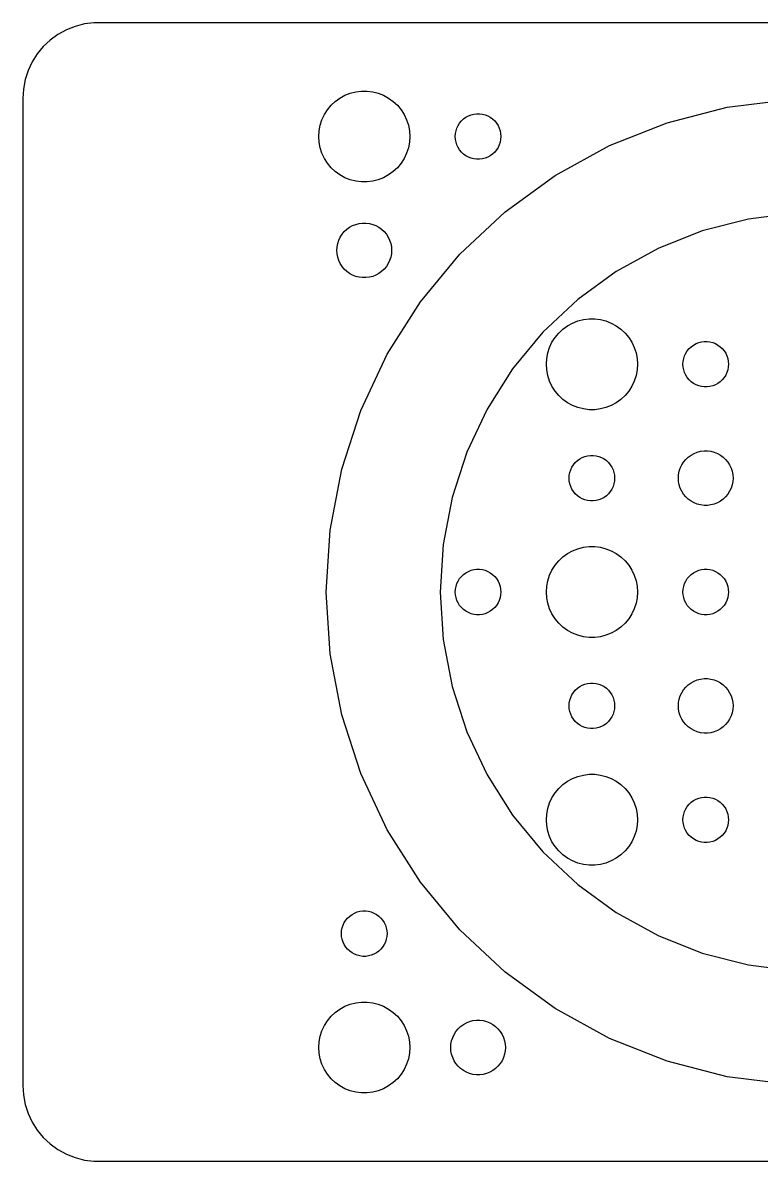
# Model space of a CAD drawing. Header units: metres. Extents: x -52 to 172, y 131 to 289.
# Drawn here: x -52.5 to -3.8, y 130.5 to 205.5 of the extents above; entities that cross this region are included whole.
import ezdxf

# ---------------------------------------------------------------- set-up
doc = ezdxf.new("R2010")
doc.units = ezdxf.units.M

msp = doc.modelspace()

# ---------------------------------------------------------------- linework, layer by layer
for p, q in [((-47.8139, 205.49), (-48.4369, 205.411)), ((47.8139, 205.49), (-47.8139, 205.49)), ((-50.1791, 204.722), (-50.6871, 204.353)), ((-49.6289, 205.024), (-50.1791, 204.722)), ((-49.0451, 205.255), (-49.6289, 205.024)), ((-48.4369, 205.411), (-49.0451, 205.255)), ((-50.6871, 204.353), (-51.1448, 203.923)), ((-51.5451, 203.439), (-51.8815, 202.909)), ((-51.1448, 203.923), (-51.5451, 203.439)), ((-51.8815, 202.909), (-52.1489, 202.341)), ((-52.3429, 201.743), (-52.4606, 201.127)), ((-52.1489, 202.341), (-52.3429, 201.743)), ((-52.4606, 201.127), (-52.5, 200.5)), ((-30.927, 200.853), (-30.5621, 200.947)), ((-30.5621, 200.947), (-30.1884, 200.994)), ((-30.1884, 200.994), (-29.8116, 200.994)), ((-29.8116, 200.994), (-29.4379, 200.947)), ((-29.4379, 200.947), (-29.0729, 200.853)), ((-52.5, 200.5), (-52.5, 135.5)), ((-32.1869, 200.054), (-31.9123, 200.312)), ((-31.9123, 200.312), (-31.6075, 200.533)), ((-31.6075, 200.533), (-31.2773, 200.714)), ((-31.2773, 200.714), (-30.927, 200.853)), ((-29.0729, 200.853), (-28.7227, 200.714)), ((-28.7227, 200.714), (-28.3925, 200.533)), ((-28.3925, 200.533), (-28.0877, 200.312)), ((-28.0877, 200.312), (-27.8131, 200.054)), ((-6.08989, 199.924), (-2.04068, 200.436)), ((-32.6289, 199.445), (-32.427, 199.763)), ((-32.427, 199.763), (-32.1869, 200.054)), ((-27.8131, 200.054), (-27.5729, 199.763)), ((-27.5729, 199.763), (-27.3711, 199.445)), ((-22.9635, 199.427), (-22.7811, 199.473)), ((-22.7811, 199.473), (-22.5942, 199.497)), ((-22.5942, 199.497), (-22.4058, 199.497)), ((-22.4058, 199.497), (-22.2189, 199.473)), ((-22.2189, 199.473), (-22.0365, 199.427)), ((-10.043, 198.909), (-6.08989, 199.924)), ((-32.9763, 198.376), (-32.9057, 198.746)), ((-32.9057, 198.746), (-32.7893, 199.104)), ((-32.7893, 199.104), (-32.6289, 199.445)), ((-27.3711, 199.445), (-27.2107, 199.104)), ((-27.2107, 199.104), (-27.0942, 198.746)), ((-27.0942, 198.746), (-27.0237, 198.376)), ((-23.8947, 198.552), (-23.8145, 198.723)), ((-23.8145, 198.723), (-23.7135, 198.882)), ((-23.7135, 198.882), (-23.5934, 199.027)), ((-23.5934, 199.027), (-23.4561, 199.156)), ((-23.4561, 199.156), (-23.3037, 199.266)), ((-23.3037, 199.266), (-23.1387, 199.357)), ((-23.1387, 199.357), (-22.9635, 199.427)), ((-22.0365, 199.427), (-21.8613, 199.357)), ((-21.8613, 199.357), (-21.6963, 199.266)), ((-21.6963, 199.266), (-21.5439, 199.156)), ((-21.5439, 199.156), (-21.4065, 199.027)), ((-21.4065, 199.027), (-21.2865, 198.882)), ((-21.2865, 198.882), (-21.1855, 198.723)), ((-21.1855, 198.723), (-21.1053, 198.552)), ((-13.8378, 197.407), (-10.043, 198.909)), ((-33, 198), (-32.9763, 198.376)), ((-32.9763, 197.624), (-33, 198)), ((-27.0237, 198.376), (-27, 198)), ((-27, 198), (-27.0237, 197.624)), ((-24, 198), (-23.9882, 198.188)), ((-23.9882, 197.812), (-24, 198)), ((-23.9882, 198.188), (-23.9529, 198.373)), ((-23.9529, 198.373), (-23.8947, 198.552)), ((-21.1053, 198.552), (-21.0471, 198.373)), ((-21.0471, 198.373), (-21.0118, 198.188)), ((-21.0118, 198.188), (-21, 198)), ((-21, 198), (-21.0118, 197.812)), ((-32.9057, 197.254), (-32.9763, 197.624)), ((-32.7893, 196.896), (-32.9057, 197.254)), ((-27.0942, 197.254), (-27.2107, 196.896)), ((-27.0237, 197.624), (-27.0942, 197.254)), ((-23.9529, 197.627), (-23.9882, 197.812)), ((-23.8947, 197.448), (-23.9529, 197.627)), ((-23.8145, 197.277), (-23.8947, 197.448)), ((-23.7135, 197.118), (-23.8145, 197.277)), ((-21.1855, 197.277), (-21.2865, 197.118)), ((-21.1053, 197.448), (-21.1855, 197.277)), ((-21.0471, 197.627), (-21.1053, 197.448)), ((-21.0118, 197.812), (-21.0471, 197.627)), ((-17.4144, 195.441), (-13.8378, 197.407)), ((-32.6289, 196.555), (-32.7893, 196.896)), ((-32.427, 196.237), (-32.6289, 196.555)), ((-27.3711, 196.555), (-27.5729, 196.237)), ((-27.2107, 196.896), (-27.3711, 196.555)), ((-23.5934, 196.973), (-23.7135, 197.118)), ((-23.4561, 196.844), (-23.5934, 196.973)), ((-23.3037, 196.734), (-23.4561, 196.844)), ((-23.1387, 196.643), (-23.3037, 196.734)), ((-22.9635, 196.573), (-23.1387, 196.643)), ((-22.7811, 196.527), (-22.9635, 196.573)), ((-22.5942, 196.503), (-22.7811, 196.527)), ((-22.4058, 196.503), (-22.5942, 196.503)), ((-22.2189, 196.527), (-22.4058, 196.503)), ((-22.0365, 196.573), (-22.2189, 196.527)), ((-21.8613, 196.643), (-22.0365, 196.573)), ((-21.6963, 196.734), (-21.8613, 196.643)), ((-21.5439, 196.844), (-21.6963, 196.734)), ((-21.4065, 196.973), (-21.5439, 196.844)), ((-21.2865, 197.118), (-21.4065, 196.973)), ((-32.1869, 195.946), (-32.427, 196.237)), ((-31.9123, 195.688), (-32.1869, 195.946)), ((-27.8131, 195.946), (-28.0877, 195.688)), ((-27.5729, 196.237), (-27.8131, 195.946)), ((-31.6075, 195.467), (-31.9123, 195.688)), ((-31.2773, 195.286), (-31.6075, 195.467)), ((-30.927, 195.147), (-31.2773, 195.286)), ((-30.5621, 195.053), (-30.927, 195.147)), ((-30.1884, 195.006), (-30.5621, 195.053)), ((-29.8116, 195.006), (-30.1884, 195.006)), ((-29.4379, 195.053), (-29.8116, 195.006)), ((-29.0729, 195.147), (-29.4379, 195.053)), ((-28.7227, 195.286), (-29.0729, 195.147)), ((-28.3925, 195.467), (-28.7227, 195.286)), ((-28.0877, 195.688), (-28.3925, 195.467)), ((-20.7163, 193.042), (-17.4144, 195.441)), ((-23.6915, 190.248), (-20.7163, 193.042)), ((-1.56975, 192.951), (-4.68452, 192.557)), ((-31.1474, 191.887), (-30.9645, 192.02)), ((-30.9645, 192.02), (-30.7664, 192.129)), ((-30.7664, 192.129), (-30.5562, 192.212)), ((-30.5562, 192.212), (-30.3373, 192.268)), ((-30.3373, 192.268), (-30.113, 192.296)), ((-30.113, 192.296), (-29.887, 192.296)), ((-29.887, 192.296), (-29.6627, 192.268)), ((-29.6627, 192.268), (-29.4438, 192.212)), ((-29.4438, 192.212), (-29.2336, 192.129)), ((-29.2336, 192.129), (-29.0355, 192.02)), ((-29.0355, 192.02), (-28.8526, 191.887)), ((-4.68452, 192.557), (-7.72542, 191.776)), ((-31.6736, 191.163), (-31.5773, 191.367)), ((-31.5773, 191.367), (-31.4562, 191.558)), ((-31.4562, 191.558), (-31.3121, 191.732)), ((-31.3121, 191.732), (-31.1474, 191.887)), ((-28.8526, 191.887), (-28.6879, 191.732)), ((-28.6879, 191.732), (-28.5438, 191.558)), ((-28.5438, 191.558), (-28.4226, 191.367)), ((-28.4226, 191.367), (-28.3264, 191.163)), ((-7.72542, 191.776), (-10.6445, 190.621)), ((-31.8, 190.5), (-31.7858, 190.726)), ((-31.7858, 190.274), (-31.8, 190.5)), ((-31.7858, 190.726), (-31.7434, 190.948)), ((-31.7434, 190.948), (-31.6736, 191.163)), ((-28.3264, 191.163), (-28.2565, 190.948)), ((-28.2565, 190.948), (-28.2142, 190.726)), ((-28.2142, 190.726), (-28.2, 190.5)), ((-28.2, 190.5), (-28.2142, 190.274)), ((-10.6445, 190.621), (-13.3957, 189.108)), ((-31.7434, 190.052), (-31.7858, 190.274)), ((-31.6736, 189.837), (-31.7434, 190.052)), ((-31.5773, 189.633), (-31.6736, 189.837)), ((-28.3264, 189.837), (-28.4226, 189.633)), ((-28.2565, 190.052), (-28.3264, 189.837)), ((-28.2142, 190.274), (-28.2565, 190.052)), ((-26.293, 187.103), (-23.6915, 190.248)), ((-31.4562, 189.442), (-31.5773, 189.633)), ((-31.3121, 189.268), (-31.4562, 189.442)), ((-31.1474, 189.113), (-31.3121, 189.268)), ((-30.9645, 188.98), (-31.1474, 189.113)), ((-30.7664, 188.871), (-30.9645, 188.98)), ((-29.0355, 188.98), (-29.2336, 188.871)), ((-28.8526, 189.113), (-29.0355, 188.98)), ((-28.6879, 189.268), (-28.8526, 189.113)), ((-28.5438, 189.442), (-28.6879, 189.268)), ((-28.4226, 189.633), (-28.5438, 189.442)), ((-13.3957, 189.108), (-15.9356, 187.263)), ((-30.5562, 188.788), (-30.7664, 188.871)), ((-30.3373, 188.732), (-30.5562, 188.788)), ((-30.113, 188.704), (-30.3373, 188.732)), ((-29.887, 188.704), (-30.113, 188.704)), ((-29.6627, 188.732), (-29.887, 188.704)), ((-29.4438, 188.788), (-29.6627, 188.732)), ((-29.2336, 188.871), (-29.4438, 188.788)), ((-28.48, 183.657), (-26.293, 187.103)), ((-15.9356, 187.263), (-18.2242, 185.114)), ((-15.5621, 185.947), (-15.1884, 185.994)), ((-15.1884, 185.994), (-14.8116, 185.994)), ((-14.8116, 185.994), (-14.4379, 185.947)), ((-17.1869, 185.054), (-16.9123, 185.312)), ((-16.9123, 185.312), (-16.6075, 185.533)), ((-16.6075, 185.533), (-16.2773, 185.714)), ((-16.2773, 185.714), (-15.927, 185.853)), ((-15.927, 185.853), (-15.5621, 185.947)), ((-14.4379, 185.947), (-14.0729, 185.853)), ((-14.0729, 185.853), (-13.7227, 185.714)), ((-13.7227, 185.714), (-13.3925, 185.533)), ((-13.3925, 185.533), (-13.0877, 185.312)), ((-13.0877, 185.312), (-12.8131, 185.054)), ((-18.2242, 185.114), (-20.2254, 182.695)), ((-17.6289, 184.445), (-17.427, 184.763)), ((-17.427, 184.763), (-17.1869, 185.054)), ((-12.8131, 185.054), (-12.5729, 184.763)), ((-12.5729, 184.763), (-12.3711, 184.445)), ((-7.96352, 184.427), (-7.78107, 184.473)), ((-7.78107, 184.473), (-7.59418, 184.497)), ((-7.59418, 184.497), (-7.40581, 184.497)), ((-7.40581, 184.497), (-7.21892, 184.473)), ((-7.21892, 184.473), (-7.03647, 184.427)), ((-17.9763, 183.376), (-17.9057, 183.746)), ((-17.9057, 183.746), (-17.7893, 184.104)), ((-17.7893, 184.104), (-17.6289, 184.445)), ((-12.3711, 184.445), (-12.2107, 184.104)), ((-12.2107, 184.104), (-12.0942, 183.746)), ((-12.0942, 183.746), (-12.0237, 183.376)), ((-8.89465, 183.552), (-8.81445, 183.723)), ((-8.81445, 183.723), (-8.71352, 183.882)), ((-8.71352, 183.882), (-8.59344, 184.027)), ((-8.59344, 184.027), (-8.45613, 184.156)), ((-8.45613, 184.156), (-8.30373, 184.266)), ((-8.30373, 184.266), (-8.13866, 184.357)), ((-8.13866, 184.357), (-7.96352, 184.427)), ((-7.03647, 184.427), (-6.86133, 184.357)), ((-6.86133, 184.357), (-6.69626, 184.266)), ((-6.69626, 184.266), (-6.54385, 184.156)), ((-6.54385, 184.156), (-6.40654, 184.027)), ((-6.40654, 184.027), (-6.28647, 183.882)), ((-6.28647, 183.882), (-6.18553, 183.723)), ((-6.18553, 183.723), (-6.10533, 183.552)), ((-30.2177, 179.964), (-28.48, 183.657)), ((-18, 183), (-17.9763, 183.376)), ((-17.9763, 182.624), (-18, 183)), ((-12.0237, 183.376), (-12, 183)), ((-12, 183), (-12.0237, 182.624)), ((-9, 183), (-8.98816, 183.188)), ((-8.98816, 182.812), (-9, 183)), ((-8.98816, 183.188), (-8.95287, 183.373)), ((-8.95287, 183.373), (-8.89465, 183.552)), ((-6.10533, 183.552), (-6.04712, 183.373)), ((-6.04712, 183.373), (-6.01183, 183.188)), ((-6.01183, 183.188), (-6, 183)), ((-6, 183), (-6.01183, 182.812)), ((-20.2254, 182.695), (-21.9077, 180.044)), ((-17.9057, 182.254), (-17.9763, 182.624)), ((-17.7893, 181.896), (-17.9057, 182.254)), ((-12.0942, 182.254), (-12.2107, 181.896)), ((-12.0237, 182.624), (-12.0942, 182.254)), ((-8.95287, 182.627), (-8.98816, 182.812)), ((-8.89465, 182.448), (-8.95287, 182.627)), ((-8.81445, 182.277), (-8.89465, 182.448)), ((-8.71352, 182.118), (-8.81445, 182.277)), ((-6.18553, 182.277), (-6.28647, 182.118)), ((-6.10533, 182.448), (-6.18553, 182.277)), ((-6.04712, 182.627), (-6.10533, 182.448)), ((-6.01183, 182.812), (-6.04712, 182.627)), ((-17.6289, 181.555), (-17.7893, 181.896)), ((-17.427, 181.237), (-17.6289, 181.555)), ((-12.3711, 181.555), (-12.5729, 181.237)), ((-12.2107, 181.896), (-12.3711, 181.555)), ((-8.59344, 181.973), (-8.71352, 182.118)), ((-8.45613, 181.844), (-8.59344, 181.973)), ((-8.30373, 181.734), (-8.45613, 181.844)), ((-8.13866, 181.643), (-8.30373, 181.734)), ((-7.96352, 181.573), (-8.13866, 181.643)), ((-7.78107, 181.527), (-7.96352, 181.573)), ((-7.59418, 181.503), (-7.78107, 181.527)), ((-7.40581, 181.503), (-7.59418, 181.503)), ((-7.21892, 181.527), (-7.40581, 181.503)), ((-7.03647, 181.573), (-7.21892, 181.527)), ((-6.86133, 181.643), (-7.03647, 181.573)), ((-6.69626, 181.734), (-6.86133, 181.643)), ((-6.54385, 181.844), (-6.69626, 181.734)), ((-6.40654, 181.973), (-6.54385, 181.844)), ((-6.28647, 182.118), (-6.40654, 181.973)), ((-17.1869, 180.946), (-17.427, 181.237)), ((-16.9123, 180.688), (-17.1869, 180.946)), ((-12.8131, 180.946), (-13.0877, 180.688)), ((-12.5729, 181.237), (-12.8131, 180.946)), ((-31.4789, 176.082), (-30.2177, 179.964)), ((-21.9077, 180.044), (-23.2444, 177.203)), ((-16.6075, 180.467), (-16.9123, 180.688)), ((-16.2773, 180.286), (-16.6075, 180.467)), ((-15.927, 180.147), (-16.2773, 180.286)), ((-15.5621, 180.053), (-15.927, 180.147)), ((-15.1884, 180.006), (-15.5621, 180.053)), ((-14.8116, 180.006), (-15.1884, 180.006)), ((-14.4379, 180.053), (-14.8116, 180.006)), ((-14.0729, 180.147), (-14.4379, 180.053)), ((-13.7227, 180.286), (-14.0729, 180.147)), ((-13.3925, 180.467), (-13.7227, 180.286)), ((-13.0877, 180.688), (-13.3925, 180.467)), ((-23.2444, 177.203), (-24.2146, 174.217)), ((-15.4635, 176.927), (-15.2811, 176.973)), ((-15.2811, 176.973), (-15.0942, 176.997)), ((-15.0942, 176.997), (-14.9058, 176.997)), ((-14.9058, 176.997), (-14.7189, 176.973)), ((-14.7189, 176.973), (-14.5365, 176.927)), ((-8.64735, 176.887), (-8.46448, 177.02)), ((-8.46448, 177.02), (-8.26639, 177.129)), ((-8.26639, 177.129), (-8.05623, 177.212)), ((-8.05623, 177.212), (-7.83728, 177.268)), ((-7.83728, 177.268), (-7.61302, 177.296)), ((-7.61302, 177.296), (-7.38696, 177.296)), ((-7.38696, 177.296), (-7.1627, 177.268)), ((-7.1627, 177.268), (-6.94376, 177.212)), ((-6.94376, 177.212), (-6.7336, 177.129)), ((-6.7336, 177.129), (-6.53551, 177.02)), ((-6.53551, 177.02), (-6.35263, 176.887)), ((-16.3947, 176.052), (-16.3145, 176.223)), ((-16.3145, 176.223), (-16.2135, 176.382)), ((-16.2135, 176.382), (-16.0934, 176.527)), ((-16.0934, 176.527), (-15.9561, 176.656)), ((-15.9561, 176.656), (-15.8037, 176.766)), ((-15.8037, 176.766), (-15.6387, 176.857)), ((-15.6387, 176.857), (-15.4635, 176.927)), ((-14.5365, 176.927), (-14.3613, 176.857)), ((-14.3613, 176.857), (-14.1963, 176.766)), ((-14.1963, 176.766), (-14.0439, 176.656)), ((-14.0439, 176.656), (-13.9065, 176.527)), ((-13.9065, 176.527), (-13.7865, 176.382)), ((-13.7865, 176.382), (-13.6855, 176.223)), ((-13.6855, 176.223), (-13.6053, 176.052)), ((-9.17358, 176.163), (-9.07735, 176.367)), ((-9.07735, 176.367), (-8.95622, 176.558)), ((-8.95622, 176.558), (-8.81213, 176.732)), ((-8.81213, 176.732), (-8.64735, 176.887)), ((-6.35263, 176.887), (-6.18785, 176.732)), ((-6.18785, 176.732), (-6.04376, 176.558)), ((-6.04376, 176.558), (-5.92264, 176.367)), ((-5.92264, 176.367), (-5.8264, 176.163)), ((-32.2437, 172.073), (-31.4789, 176.082)), ((-16.5, 175.5), (-16.4882, 175.688)), ((-16.4882, 175.312), (-16.5, 175.5)), ((-16.4882, 175.688), (-16.4529, 175.873)), ((-16.4529, 175.873), (-16.3947, 176.052)), ((-13.6053, 176.052), (-13.5471, 175.873)), ((-13.5471, 175.873), (-13.5118, 175.688)), ((-13.5118, 175.688), (-13.5, 175.5)), ((-13.5, 175.5), (-13.5118, 175.312)), ((-9.29999, 175.5), (-9.2858, 175.726)), ((-9.2858, 175.274), (-9.29999, 175.5)), ((-9.2858, 175.726), (-9.24344, 175.948)), ((-9.24344, 175.948), (-9.17358, 176.163)), ((-5.8264, 176.163), (-5.75655, 175.948)), ((-5.75655, 175.948), (-5.71419, 175.726)), ((-5.71419, 175.726), (-5.7, 175.5)), ((-5.7, 175.5), (-5.71419, 175.274)), ((-16.4529, 175.127), (-16.4882, 175.312)), ((-16.3947, 174.948), (-16.4529, 175.127)), ((-16.3145, 174.777), (-16.3947, 174.948)), ((-16.2135, 174.618), (-16.3145, 174.777)), ((-13.6855, 174.777), (-13.7865, 174.618)), ((-13.6053, 174.948), (-13.6855, 174.777)), ((-13.5471, 175.127), (-13.6053, 174.948)), ((-13.5118, 175.312), (-13.5471, 175.127)), ((-9.24344, 175.052), (-9.2858, 175.274)), ((-9.17358, 174.837), (-9.24344, 175.052)), ((-9.07735, 174.633), (-9.17358, 174.837)), ((-5.8264, 174.837), (-5.92264, 174.633)), ((-5.75655, 175.052), (-5.8264, 174.837)), ((-5.71419, 175.274), (-5.75655, 175.052)), ((-24.2146, 174.217), (-24.8029, 171.133)), ((-16.0934, 174.473), (-16.2135, 174.618)), ((-15.9561, 174.344), (-16.0934, 174.473)), ((-15.8037, 174.234), (-15.9561, 174.344)), ((-15.6387, 174.143), (-15.8037, 174.234)), ((-15.4635, 174.073), (-15.6387, 174.143)), ((-15.2811, 174.027), (-15.4635, 174.073)), ((-15.0942, 174.003), (-15.2811, 174.027)), ((-14.9058, 174.003), (-15.0942, 174.003)), ((-14.7189, 174.027), (-14.9058, 174.003)), ((-14.5365, 174.073), (-14.7189, 174.027)), ((-14.3613, 174.143), (-14.5365, 174.073)), ((-14.1963, 174.234), (-14.3613, 174.143)), ((-14.0439, 174.344), (-14.1963, 174.234)), ((-13.9065, 174.473), (-14.0439, 174.344)), ((-13.7865, 174.618), (-13.9065, 174.473)), ((-8.95622, 174.442), (-9.07735, 174.633)), ((-8.81213, 174.268), (-8.95622, 174.442)), ((-8.64735, 174.113), (-8.81213, 174.268)), ((-8.46448, 173.98), (-8.64735, 174.113)), ((-8.26639, 173.871), (-8.46448, 173.98)), ((-6.53551, 173.98), (-6.7336, 173.871)), ((-6.35263, 174.113), (-6.53551, 173.98)), ((-6.18785, 174.268), (-6.35263, 174.113)), ((-6.04376, 174.442), (-6.18785, 174.268)), ((-5.92264, 174.633), (-6.04376, 174.442)), ((-8.05623, 173.788), (-8.26639, 173.871)), ((-7.83728, 173.732), (-8.05623, 173.788)), ((-7.61302, 173.704), (-7.83728, 173.732)), ((-7.38696, 173.704), (-7.61302, 173.704)), ((-7.1627, 173.732), (-7.38696, 173.704)), ((-6.94376, 173.788), (-7.1627, 173.732)), ((-6.7336, 173.871), (-6.94376, 173.788)), ((-32.5, 168), (-32.2437, 172.073)), ((-24.8029, 171.133), (-25, 168)), ((-15.5621, 170.947), (-15.1884, 170.994)), ((-15.1884, 170.994), (-14.8116, 170.994)), ((-14.8116, 170.994), (-14.4379, 170.947)), ((-17.1869, 170.054), (-16.9123, 170.312)), ((-16.9123, 170.312), (-16.6075, 170.533)), ((-16.6075, 170.533), (-16.2773, 170.714)), ((-16.2773, 170.714), (-15.927, 170.853)), ((-15.927, 170.853), (-15.5621, 170.947)), ((-14.4379, 170.947), (-14.0729, 170.853)), ((-14.0729, 170.853), (-13.7227, 170.714)), ((-13.7227, 170.714), (-13.3925, 170.533)), ((-13.3925, 170.533), (-13.0877, 170.312)), ((-13.0877, 170.312), (-12.8131, 170.054)), ((-22.9635, 169.427), (-22.7811, 169.473)), ((-22.7811, 169.473), (-22.5942, 169.497)), ((-22.5942, 169.497), (-22.4058, 169.497)), ((-22.4058, 169.497), (-22.2189, 169.473)), ((-22.2189, 169.473), (-22.0365, 169.427)), ((-17.6289, 169.445), (-17.427, 169.763)), ((-17.427, 169.763), (-17.1869, 170.054)), ((-12.8131, 170.054), (-12.5729, 169.763)), ((-12.5729, 169.763), (-12.3711, 169.445)), ((-7.96352, 169.427), (-7.78107, 169.473)), ((-7.78107, 169.473), (-7.59418, 169.497)), ((-7.59418, 169.497), (-7.40581, 169.497)), ((-7.40581, 169.497), (-7.21892, 169.473)), ((-7.21892, 169.473), (-7.03647, 169.427)), ((-23.8947, 168.552), (-23.8145, 168.723)), ((-23.8145, 168.723), (-23.7135, 168.882)), ((-23.7135, 168.882), (-23.5934, 169.027)), ((-23.5934, 169.027), (-23.4561, 169.156)), ((-23.4561, 169.156), (-23.3037, 169.266)), ((-23.3037, 169.266), (-23.1387, 169.357)), ((-23.1387, 169.357), (-22.9635, 169.427)), ((-22.0365, 169.427), (-21.8613, 169.357)), ((-21.8613, 169.357), (-21.6963, 169.266)), ((-21.6963, 169.266), (-21.5439, 169.156)), ((-21.5439, 169.156), (-21.4065, 169.027)), ((-21.4065, 169.027), (-21.2865, 168.882)), ((-21.2865, 168.882), (-21.1855, 168.723)), ((-21.1855, 168.723), (-21.1053, 168.552)), ((-17.9763, 168.376), (-17.9057, 168.746)), ((-17.9057, 168.746), (-17.7893, 169.104)), ((-17.7893, 169.104), (-17.6289, 169.445)), ((-12.3711, 169.445), (-12.2107, 169.104)), ((-12.2107, 169.104), (-12.0942, 168.746)), ((-12.0942, 168.746), (-12.0237, 168.376)), ((-8.89465, 168.552), (-8.81445, 168.723)), ((-8.81445, 168.723), (-8.71352, 168.882)), ((-8.71352, 168.882), (-8.59344, 169.027)), ((-8.59344, 169.027), (-8.45613, 169.156)), ((-8.45613, 169.156), (-8.30373, 169.266)), ((-8.30373, 169.266), (-8.13866, 169.357)), ((-8.13866, 169.357), (-7.96352, 169.427)), ((-7.03647, 169.427), (-6.86133, 169.357)), ((-6.86133, 169.357), (-6.69626, 169.266)), ((-6.69626, 169.266), (-6.54385, 169.156)), ((-6.54385, 169.156), (-6.40654, 169.027)), ((-6.40654, 169.027), (-6.28647, 168.882)), ((-6.28647, 168.882), (-6.18553, 168.723)), ((-6.18553, 168.723), (-6.10533, 168.552)), ((-32.2437, 163.927), (-32.5, 168)), ((-25, 168), (-24.8029, 164.867)), ((-24, 168), (-23.9882, 168.188)), ((-23.9882, 167.812), (-24, 168)), ((-23.9882, 168.188), (-23.9529, 168.373)), ((-23.9529, 168.373), (-23.8947, 168.552)), ((-21.1053, 168.552), (-21.0471, 168.373)), ((-21.0471, 168.373), (-21.0118, 168.188)), ((-21.0118, 168.188), (-21, 168)), ((-21, 168), (-21.0118, 167.812)), ((-18, 168), (-17.9763, 168.376)), ((-17.9763, 167.624), (-18, 168)), ((-12.0237, 168.376), (-12, 168)), ((-12, 168), (-12.0237, 167.624)), ((-9, 168), (-8.98816, 168.188)), ((-8.98816, 167.812), (-9, 168)), ((-8.98816, 168.188), (-8.95287, 168.373)), ((-8.95287, 168.373), (-8.89465, 168.552)), ((-6.10533, 168.552), (-6.04712, 168.373)), ((-6.04712, 168.373), (-6.01183, 168.188)), ((-6.01183, 168.188), (-6, 168)), ((-6, 168), (-6.01183, 167.812)), ((-23.9529, 167.627), (-23.9882, 167.812)), ((-23.8947, 167.448), (-23.9529, 167.627)), ((-23.8145, 167.277), (-23.8947, 167.448)), ((-23.7135, 167.118), (-23.8145, 167.277)), ((-21.1855, 167.277), (-21.2865, 167.118)), ((-21.1053, 167.448), (-21.1855, 167.277)), ((-21.0471, 167.627), (-21.1053, 167.448)), ((-21.0118, 167.812), (-21.0471, 167.627)), ((-17.9057, 167.254), (-17.9763, 167.624)), ((-17.7893, 166.896), (-17.9057, 167.254)), ((-12.0942, 167.254), (-12.2107, 166.896)), ((-12.0237, 167.624), (-12.0942, 167.254)), ((-8.95287, 167.627), (-8.98816, 167.812)), ((-8.89465, 167.448), (-8.95287, 167.627)), ((-8.81445, 167.277), (-8.89465, 167.448)), ((-8.71352, 167.118), (-8.81445, 167.277)), ((-6.18553, 167.277), (-6.28647, 167.118)), ((-6.10533, 167.448), (-6.18553, 167.277)), ((-6.04712, 167.627), (-6.10533, 167.448)), ((-6.01183, 167.812), (-6.04712, 167.627)), ((-23.5934, 166.973), (-23.7135, 167.118)), ((-23.4561, 166.844), (-23.5934, 166.973)), ((-23.3037, 166.734), (-23.4561, 166.844)), ((-23.1387, 166.643), (-23.3037, 166.734)), ((-22.9635, 166.573), (-23.1387, 166.643)), ((-22.7811, 166.527), (-22.9635, 166.573)), ((-22.5942, 166.503), (-22.7811, 166.527)), ((-22.4058, 166.503), (-22.5942, 166.503)), ((-22.2189, 166.527), (-22.4058, 166.503)), ((-22.0365, 166.573), (-22.2189, 166.527)), ((-21.8613, 166.643), (-22.0365, 166.573)), ((-21.6963, 166.734), (-21.8613, 166.643)), ((-21.5439, 166.844), (-21.6963, 166.734)), ((-21.4065, 166.973), (-21.5439, 166.844)), ((-21.2865, 167.118), (-21.4065, 166.973)), ((-17.6289, 166.555), (-17.7893, 166.896)), ((-17.427, 166.237), (-17.6289, 166.555)), ((-12.3711, 166.555), (-12.5729, 166.237)), ((-12.2107, 166.896), (-12.3711, 166.555)), ((-8.59344, 166.973), (-8.71352, 167.118)), ((-8.45613, 166.844), (-8.59344, 166.973)), ((-8.30373, 166.734), (-8.45613, 166.844)), ((-8.13866, 166.643), (-8.30373, 166.734)), ((-7.96352, 166.573), (-8.13866, 166.643)), ((-7.78107, 166.527), (-7.96352, 166.573)), ((-7.59418, 166.503), (-7.78107, 166.527)), ((-7.40581, 166.503), (-7.59418, 166.503)), ((-7.21892, 166.527), (-7.40581, 166.503)), ((-7.03647, 166.573), (-7.21892, 166.527)), ((-6.86133, 166.643), (-7.03647, 166.573)), ((-6.69626, 166.734), (-6.86133, 166.643)), ((-6.54385, 166.844), (-6.69626, 166.734)), ((-6.40654, 166.973), (-6.54385, 166.844)), ((-6.28647, 167.118), (-6.40654, 166.973)), ((-17.1869, 165.946), (-17.427, 166.237)), ((-16.9123, 165.688), (-17.1869, 165.946)), ((-12.8131, 165.946), (-13.0877, 165.688)), ((-12.5729, 166.237), (-12.8131, 165.946)), ((-16.6075, 165.467), (-16.9123, 165.688)), ((-16.2773, 165.286), (-16.6075, 165.467)), ((-15.927, 165.147), (-16.2773, 165.286)), ((-15.5621, 165.053), (-15.927, 165.147)), ((-15.1884, 165.006), (-15.5621, 165.053)), ((-14.8116, 165.006), (-15.1884, 165.006)), ((-14.4379, 165.053), (-14.8116, 165.006)), ((-14.0729, 165.147), (-14.4379, 165.053)), ((-13.7227, 165.286), (-14.0729, 165.147)), ((-13.3925, 165.467), (-13.7227, 165.286)), ((-13.0877, 165.688), (-13.3925, 165.467)), ((-24.8029, 164.867), (-24.2146, 161.783)), ((-31.4789, 159.918), (-32.2437, 163.927)), ((-15.4635, 161.927), (-15.2811, 161.973)), ((-15.2811, 161.973), (-15.0942, 161.997)), ((-15.0942, 161.997), (-14.9058, 161.997)), ((-14.9058, 161.997), (-14.7189, 161.973)), ((-14.7189, 161.973), (-14.5365, 161.927)), ((-8.64735, 161.887), (-8.46448, 162.02)), ((-8.46448, 162.02), (-8.26639, 162.129)), ((-8.26639, 162.129), (-8.05623, 162.212)), ((-8.05623, 162.212), (-7.83728, 162.268)), ((-7.83728, 162.268), (-7.61302, 162.296)), ((-7.61302, 162.296), (-7.38696, 162.296)), ((-7.38696, 162.296), (-7.1627, 162.268)), ((-7.1627, 162.268), (-6.94376, 162.212)), ((-6.94376, 162.212), (-6.7336, 162.129)), ((-6.7336, 162.129), (-6.53551, 162.02)), ((-6.53551, 162.02), (-6.35263, 161.887)), ((-24.2146, 161.783), (-23.2444, 158.797)), ((-16.3947, 161.052), (-16.3145, 161.223)), ((-16.3145, 161.223), (-16.2135, 161.382)), ((-16.2135, 161.382), (-16.0934, 161.527)), ((-16.0934, 161.527), (-15.9561, 161.656)), ((-15.9561, 161.656), (-15.8037, 161.766)), ((-15.8037, 161.766), (-15.6387, 161.857)), ((-15.6387, 161.857), (-15.4635, 161.927)), ((-14.5365, 161.927), (-14.3613, 161.857)), ((-14.3613, 161.857), (-14.1963, 161.766)), ((-14.1963, 161.766), (-14.0439, 161.656)), ((-14.0439, 161.656), (-13.9065, 161.527)), ((-13.9065, 161.527), (-13.7865, 161.382)), ((-13.7865, 161.382), (-13.6855, 161.223)), ((-13.6855, 161.223), (-13.6053, 161.052)), ((-9.17358, 161.163), (-9.07735, 161.367)), ((-9.07735, 161.367), (-8.95622, 161.558)), ((-8.95622, 161.558), (-8.81213, 161.732)), ((-8.81213, 161.732), (-8.64735, 161.887)), ((-6.35263, 161.887), (-6.18785, 161.732)), ((-6.18785, 161.732), (-6.04376, 161.558)), ((-6.04376, 161.558), (-5.92264, 161.367)), ((-5.92264, 161.367), (-5.8264, 161.163)), ((-16.5, 160.5), (-16.4882, 160.688)), ((-16.4882, 160.312), (-16.5, 160.5)), ((-16.4882, 160.688), (-16.4529, 160.873)), ((-16.4529, 160.873), (-16.3947, 161.052)), ((-13.6053, 161.052), (-13.5471, 160.873)), ((-13.5471, 160.873), (-13.5118, 160.688)), ((-13.5118, 160.688), (-13.5, 160.5)), ((-13.5, 160.5), (-13.5118, 160.312)), ((-9.29999, 160.5), (-9.2858, 160.726)), ((-9.2858, 160.274), (-9.29999, 160.5)), ((-9.2858, 160.726), (-9.24344, 160.948)), ((-9.24344, 160.948), (-9.17358, 161.163)), ((-5.8264, 161.163), (-5.75655, 160.948)), ((-5.75655, 160.948), (-5.71419, 160.726)), ((-5.71419, 160.726), (-5.7, 160.5)), ((-5.7, 160.5), (-5.71419, 160.274)), ((-30.2177, 156.036), (-31.4789, 159.918)), ((-16.4529, 160.127), (-16.4882, 160.312)), ((-16.3947, 159.948), (-16.4529, 160.127)), ((-16.3145, 159.777), (-16.3947, 159.948)), ((-16.2135, 159.618), (-16.3145, 159.777)), ((-13.6855, 159.777), (-13.7865, 159.618)), ((-13.6053, 159.948), (-13.6855, 159.777)), ((-13.5471, 160.127), (-13.6053, 159.948)), ((-13.5118, 160.312), (-13.5471, 160.127)), ((-9.24344, 160.052), (-9.2858, 160.274)), ((-9.17358, 159.837), (-9.24344, 160.052)), ((-9.07735, 159.633), (-9.17358, 159.837)), ((-5.8264, 159.837), (-5.92264, 159.633)), ((-5.75655, 160.052), (-5.8264, 159.837)), ((-5.71419, 160.274), (-5.75655, 160.052)), ((-16.0934, 159.473), (-16.2135, 159.618)), ((-15.9561, 159.344), (-16.0934, 159.473)), ((-15.8037, 159.234), (-15.9561, 159.344)), ((-15.6387, 159.143), (-15.8037, 159.234)), ((-15.4635, 159.073), (-15.6387, 159.143)), ((-15.2811, 159.027), (-15.4635, 159.073)), ((-15.0942, 159.003), (-15.2811, 159.027)), ((-14.9058, 159.003), (-15.0942, 159.003)), ((-14.7189, 159.027), (-14.9058, 159.003)), ((-14.5365, 159.073), (-14.7189, 159.027)), ((-14.3613, 159.143), (-14.5365, 159.073)), ((-14.1963, 159.234), (-14.3613, 159.143)), ((-14.0439, 159.344), (-14.1963, 159.234)), ((-13.9065, 159.473), (-14.0439, 159.344)), ((-13.7865, 159.618), (-13.9065, 159.473)), ((-8.95622, 159.442), (-9.07735, 159.633)), ((-8.81213, 159.268), (-8.95622, 159.442)), ((-8.64735, 159.113), (-8.81213, 159.268)), ((-8.46448, 158.98), (-8.64735, 159.113)), ((-8.26639, 158.871), (-8.46448, 158.98)), ((-6.53551, 158.98), (-6.7336, 158.871)), ((-6.35263, 159.113), (-6.53551, 158.98)), ((-6.18785, 159.268), (-6.35263, 159.113)), ((-6.04376, 159.442), (-6.18785, 159.268)), ((-5.92264, 159.633), (-6.04376, 159.442)), ((-23.2444, 158.797), (-21.9077, 155.956)), ((-8.05623, 158.788), (-8.26639, 158.871)), ((-7.83728, 158.732), (-8.05623, 158.788)), ((-7.61302, 158.704), (-7.83728, 158.732)), ((-7.38696, 158.704), (-7.61302, 158.704)), ((-7.1627, 158.732), (-7.38696, 158.704)), ((-6.94376, 158.788), (-7.1627, 158.732)), ((-6.7336, 158.871), (-6.94376, 158.788)), ((-28.48, 152.343), (-30.2177, 156.036)), ((-15.5621, 155.947), (-15.1884, 155.994)), ((-15.1884, 155.994), (-14.8116, 155.994)), ((-14.8116, 155.994), (-14.4379, 155.947)), ((-21.9077, 155.956), (-20.2254, 153.305)), ((-17.1869, 155.054), (-16.9123, 155.312)), ((-16.9123, 155.312), (-16.6075, 155.533)), ((-16.6075, 155.533), (-16.2773, 155.714)), ((-16.2773, 155.714), (-15.927, 155.853)), ((-15.927, 155.853), (-15.5621, 155.947)), ((-14.4379, 155.947), (-14.0729, 155.853)), ((-14.0729, 155.853), (-13.7227, 155.714)), ((-13.7227, 155.714), (-13.3925, 155.533)), ((-13.3925, 155.533), (-13.0877, 155.312)), ((-13.0877, 155.312), (-12.8131, 155.054)), ((-17.6289, 154.445), (-17.427, 154.763)), ((-17.427, 154.763), (-17.1869, 155.054)), ((-12.8131, 155.054), (-12.5729, 154.763)), ((-12.5729, 154.763), (-12.3711, 154.445)), ((-7.96352, 154.427), (-7.78107, 154.473)), ((-7.78107, 154.473), (-7.59418, 154.497)), ((-7.59418, 154.497), (-7.40581, 154.497)), ((-7.40581, 154.497), (-7.21892, 154.473)), ((-7.21892, 154.473), (-7.03647, 154.427)), ((-17.9763, 153.376), (-17.9057, 153.746)), ((-17.9057, 153.746), (-17.7893, 154.104)), ((-17.7893, 154.104), (-17.6289, 154.445)), ((-12.3711, 154.445), (-12.2107, 154.104)), ((-12.2107, 154.104), (-12.0942, 153.746)), ((-12.0942, 153.746), (-12.0237, 153.376)), ((-8.89465, 153.552), (-8.81445, 153.723)), ((-8.81445, 153.723), (-8.71352, 153.882)), ((-8.71352, 153.882), (-8.59344, 154.027)), ((-8.59344, 154.027), (-8.45613, 154.156)), ((-8.45613, 154.156), (-8.30373, 154.266)), ((-8.30373, 154.266), (-8.13866, 154.357)), ((-8.13866, 154.357), (-7.96352, 154.427)), ((-7.03647, 154.427), (-6.86133, 154.357)), ((-6.86133, 154.357), (-6.69626, 154.266)), ((-6.69626, 154.266), (-6.54385, 154.156)), ((-6.54385, 154.156), (-6.40654, 154.027)), ((-6.40654, 154.027), (-6.28647, 153.882)), ((-6.28647, 153.882), (-6.18553, 153.723)), ((-6.18553, 153.723), (-6.10533, 153.552)), ((-20.2254, 153.305), (-18.2242, 150.886)), ((-18, 153), (-17.9763, 153.376)), ((-17.9763, 152.624), (-18, 153)), ((-12.0237, 153.376), (-12, 153)), ((-12, 153), (-12.0237, 152.624)), ((-9, 153), (-8.98816, 153.188)), ((-8.98816, 152.812), (-9, 153)), ((-8.98816, 153.188), (-8.95287, 153.373)), ((-8.95287, 153.373), (-8.89465, 153.552)), ((-6.10533, 153.552), (-6.04712, 153.373)), ((-6.04712, 153.373), (-6.01183, 153.188)), ((-6.01183, 153.188), (-6, 153)), ((-6, 153), (-6.01183, 152.812)), ((-26.293, 148.897), (-28.48, 152.343)), ((-17.9057, 152.254), (-17.9763, 152.624)), ((-17.7893, 151.896), (-17.9057, 152.254)), ((-12.0942, 152.254), (-12.2107, 151.896)), ((-12.0237, 152.624), (-12.0942, 152.254)), ((-8.95287, 152.627), (-8.98816, 152.812)), ((-8.89465, 152.448), (-8.95287, 152.627)), ((-8.81445, 152.277), (-8.89465, 152.448)), ((-8.71352, 152.118), (-8.81445, 152.277)), ((-6.18553, 152.277), (-6.28647, 152.118)), ((-6.10533, 152.448), (-6.18553, 152.277)), ((-6.04712, 152.627), (-6.10533, 152.448)), ((-6.01183, 152.812), (-6.04712, 152.627)), ((-17.6289, 151.555), (-17.7893, 151.896)), ((-17.427, 151.237), (-17.6289, 151.555)), ((-12.3711, 151.555), (-12.5729, 151.237)), ((-12.2107, 151.896), (-12.3711, 151.555)), ((-8.59344, 151.973), (-8.71352, 152.118)), ((-8.45613, 151.844), (-8.59344, 151.973)), ((-8.30373, 151.734), (-8.45613, 151.844)), ((-8.13866, 151.643), (-8.30373, 151.734)), ((-7.96352, 151.573), (-8.13866, 151.643)), ((-7.78107, 151.527), (-7.96352, 151.573)), ((-7.59418, 151.503), (-7.78107, 151.527)), ((-7.40581, 151.503), (-7.59418, 151.503)), ((-7.21892, 151.527), (-7.40581, 151.503)), ((-7.03647, 151.573), (-7.21892, 151.527)), ((-6.86133, 151.643), (-7.03647, 151.573)), ((-6.69626, 151.734), (-6.86133, 151.643)), ((-6.54385, 151.844), (-6.69626, 151.734)), ((-6.40654, 151.973), (-6.54385, 151.844)), ((-6.28647, 152.118), (-6.40654, 151.973)), ((-18.2242, 150.886), (-15.9356, 148.737)), ((-17.1869, 150.946), (-17.427, 151.237)), ((-16.9123, 150.688), (-17.1869, 150.946)), ((-12.8131, 150.946), (-13.0877, 150.688)), ((-12.5729, 151.237), (-12.8131, 150.946)), ((-16.6075, 150.467), (-16.9123, 150.688)), ((-16.2773, 150.286), (-16.6075, 150.467)), ((-15.927, 150.147), (-16.2773, 150.286)), ((-15.5621, 150.053), (-15.927, 150.147)), ((-15.1884, 150.006), (-15.5621, 150.053)), ((-14.8116, 150.006), (-15.1884, 150.006)), ((-14.4379, 150.053), (-14.8116, 150.006)), ((-14.0729, 150.147), (-14.4379, 150.053)), ((-13.7227, 150.286), (-14.0729, 150.147)), ((-13.3925, 150.467), (-13.7227, 150.286)), ((-13.0877, 150.688), (-13.3925, 150.467)), ((-23.6915, 145.752), (-26.293, 148.897)), ((-15.9356, 148.737), (-13.3957, 146.892)), ((-30.4635, 146.927), (-30.2811, 146.973)), ((-30.2811, 146.973), (-30.0942, 146.997)), ((-30.0942, 146.997), (-29.9058, 146.997)), ((-29.9058, 146.997), (-29.7189, 146.973)), ((-29.7189, 146.973), (-29.5365, 146.927)), ((-31.3947, 146.052), (-31.3145, 146.223)), ((-31.3145, 146.223), (-31.2135, 146.382)), ((-31.2135, 146.382), (-31.0934, 146.527)), ((-31.0934, 146.527), (-30.9561, 146.656)), ((-30.9561, 146.656), (-30.8037, 146.766)), ((-30.8037, 146.766), (-30.6387, 146.857)), ((-30.6387, 146.857), (-30.4635, 146.927)), ((-29.5365, 146.927), (-29.3613, 146.857)), ((-29.3613, 146.857), (-29.1963, 146.766)), ((-29.1963, 146.766), (-29.0439, 146.656)), ((-29.0439, 146.656), (-28.9065, 146.527)), ((-28.9065, 146.527), (-28.7865, 146.382)), ((-28.7865, 146.382), (-28.6855, 146.223)), ((-28.6855, 146.223), (-28.6053, 146.052)), ((-13.3957, 146.892), (-10.6445, 145.379)), ((-31.5, 145.5), (-31.4882, 145.688)), ((-31.4882, 145.312), (-31.5, 145.5)), ((-31.4882, 145.688), (-31.4529, 145.873)), ((-31.4529, 145.873), (-31.3947, 146.052)), ((-28.6053, 146.052), (-28.5471, 145.873)), ((-28.5471, 145.873), (-28.5118, 145.688)), ((-28.5118, 145.688), (-28.5, 145.5)), ((-28.5, 145.5), (-28.5118, 145.312)), ((-20.7163, 142.958), (-23.6915, 145.752)), ((-31.4529, 145.127), (-31.4882, 145.312)), ((-31.3947, 144.948), (-31.4529, 145.127)), ((-31.3145, 144.777), (-31.3947, 144.948)), ((-31.2135, 144.618), (-31.3145, 144.777)), ((-28.6855, 144.777), (-28.7865, 144.618)), ((-28.6053, 144.948), (-28.6855, 144.777)), ((-28.5471, 145.127), (-28.6053, 144.948)), ((-28.5118, 145.312), (-28.5471, 145.127)), ((-10.6445, 145.379), (-7.72542, 144.224)), ((-31.0934, 144.473), (-31.2135, 144.618)), ((-30.9561, 144.344), (-31.0934, 144.473)), ((-30.8037, 144.234), (-30.9561, 144.344)), ((-30.6387, 144.143), (-30.8037, 144.234)), ((-30.4635, 144.073), (-30.6387, 144.143)), ((-30.2811, 144.027), (-30.4635, 144.073)), ((-30.0942, 144.003), (-30.2811, 144.027)), ((-29.9058, 144.003), (-30.0942, 144.003)), ((-29.7189, 144.027), (-29.9058, 144.003)), ((-29.5365, 144.073), (-29.7189, 144.027)), ((-29.3613, 144.143), (-29.5365, 144.073)), ((-29.1963, 144.234), (-29.3613, 144.143)), ((-29.0439, 144.344), (-29.1963, 144.234)), ((-28.9065, 144.473), (-29.0439, 144.344)), ((-28.7865, 144.618), (-28.9065, 144.473)), ((-7.72542, 144.224), (-4.68452, 143.443)), ((-4.68452, 143.443), (-1.56975, 143.049)), ((-17.4144, 140.559), (-20.7163, 142.958)), ((-30.5621, 140.947), (-30.1884, 140.994)), ((-30.1884, 140.994), (-29.8116, 140.994)), ((-29.8116, 140.994), (-29.4379, 140.947)), ((-32.1869, 140.054), (-31.9123, 140.312)), ((-31.9123, 140.312), (-31.6075, 140.533)), ((-31.6075, 140.533), (-31.2773, 140.714)), ((-31.2773, 140.714), (-30.927, 140.853)), ((-30.927, 140.853), (-30.5621, 140.947)), ((-29.4379, 140.947), (-29.0729, 140.853)), ((-29.0729, 140.853), (-28.7227, 140.714)), ((-28.7227, 140.714), (-28.3925, 140.533)), ((-28.3925, 140.533), (-28.0877, 140.312)), ((-28.0877, 140.312), (-27.8131, 140.054)), ((-13.8378, 138.593), (-17.4144, 140.559)), ((-32.6289, 139.445), (-32.427, 139.763)), ((-32.427, 139.763), (-32.1869, 140.054)), ((-27.8131, 140.054), (-27.5729, 139.763)), ((-27.5729, 139.763), (-27.3711, 139.445)), ((-23.6474, 139.387), (-23.4645, 139.52)), ((-23.4645, 139.52), (-23.2664, 139.629)), ((-23.2664, 139.629), (-23.0562, 139.712)), ((-23.0562, 139.712), (-22.8373, 139.768)), ((-22.8373, 139.768), (-22.613, 139.796)), ((-22.613, 139.796), (-22.387, 139.796)), ((-22.387, 139.796), (-22.1627, 139.768)), ((-22.1627, 139.768), (-21.9438, 139.712)), ((-21.9438, 139.712), (-21.7336, 139.629)), ((-21.7336, 139.629), (-21.5355, 139.52)), ((-21.5355, 139.52), (-21.3526, 139.387)), ((-32.9763, 138.376), (-32.9057, 138.746)), ((-32.9057, 138.746), (-32.7893, 139.104)), ((-32.7893, 139.104), (-32.6289, 139.445)), ((-27.3711, 139.445), (-27.2107, 139.104)), ((-27.2107, 139.104), (-27.0942, 138.746)), ((-27.0942, 138.746), (-27.0237, 138.376)), ((-24.1736, 138.663), (-24.0773, 138.867)), ((-24.0773, 138.867), (-23.9562, 139.058)), ((-23.9562, 139.058), (-23.8121, 139.232)), ((-23.8121, 139.232), (-23.6474, 139.387)), ((-21.3526, 139.387), (-21.1879, 139.232)), ((-21.1879, 139.232), (-21.0438, 139.058)), ((-21.0438, 139.058), (-20.9226, 138.867)), ((-20.9226, 138.867), (-20.8264, 138.663)), ((-33, 138), (-32.9763, 138.376)), ((-32.9763, 137.624), (-33, 138)), ((-27.0237, 138.376), (-27, 138)), ((-27, 138), (-27.0237, 137.624)), ((-24.3, 138), (-24.2858, 138.226)), ((-24.2858, 137.774), (-24.3, 138)), ((-24.2858, 138.226), (-24.2434, 138.448)), ((-24.2434, 138.448), (-24.1736, 138.663)), ((-20.8264, 138.663), (-20.7565, 138.448)), ((-20.7565, 138.448), (-20.7142, 138.226)), ((-20.7142, 138.226), (-20.7, 138)), ((-20.7, 138), (-20.7142, 137.774)), ((-10.043, 137.091), (-13.8378, 138.593)), ((-32.9057, 137.254), (-32.9763, 137.624)), ((-32.7893, 136.896), (-32.9057, 137.254)), ((-27.0942, 137.254), (-27.2107, 136.896)), ((-27.0237, 137.624), (-27.0942, 137.254)), ((-24.2434, 137.552), (-24.2858, 137.774)), ((-24.1736, 137.337), (-24.2434, 137.552)), ((-24.0773, 137.133), (-24.1736, 137.337)), ((-20.8264, 137.337), (-20.9226, 137.133)), ((-20.7565, 137.552), (-20.8264, 137.337)), ((-20.7142, 137.774), (-20.7565, 137.552)), ((-32.6289, 136.555), (-32.7893, 136.896)), ((-32.427, 136.237), (-32.6289, 136.555)), ((-27.3711, 136.555), (-27.5729, 136.237)), ((-27.2107, 136.896), (-27.3711, 136.555)), ((-23.9562, 136.942), (-24.0773, 137.133)), ((-23.8121, 136.768), (-23.9562, 136.942)), ((-23.6474, 136.613), (-23.8121, 136.768)), ((-23.4645, 136.48), (-23.6474, 136.613)), ((-23.2664, 136.371), (-23.4645, 136.48)), ((-21.5355, 136.48), (-21.7336, 136.371)), ((-21.3526, 136.613), (-21.5355, 136.48)), ((-21.1879, 136.768), (-21.3526, 136.613)), ((-21.0438, 136.942), (-21.1879, 136.768)), ((-20.9226, 137.133), (-21.0438, 136.942)), ((-6.08989, 136.076), (-10.043, 137.091)), ((-32.1869, 135.946), (-32.427, 136.237)), ((-31.9123, 135.688), (-32.1869, 135.946)), ((-27.8131, 135.946), (-28.0877, 135.688)), ((-27.5729, 136.237), (-27.8131, 135.946)), ((-23.0562, 136.288), (-23.2664, 136.371)), ((-22.8373, 136.232), (-23.0562, 136.288)), ((-22.613, 136.204), (-22.8373, 136.232)), ((-22.387, 136.204), (-22.613, 136.204)), ((-22.1627, 136.232), (-22.387, 136.204)), ((-21.9438, 136.288), (-22.1627, 136.232)), ((-21.7336, 136.371), (-21.9438, 136.288)), ((-2.04068, 135.564), (-6.08989, 136.076)), ((-52.5, 135.5), (-52.4606, 134.873)), ((-31.6075, 135.467), (-31.9123, 135.688)), ((-31.2773, 135.286), (-31.6075, 135.467)), ((-30.927, 135.147), (-31.2773, 135.286)), ((-30.5621, 135.053), (-30.927, 135.147)), ((-30.1884, 135.006), (-30.5621, 135.053)), ((-29.8116, 135.006), (-30.1884, 135.006)), ((-29.4379, 135.053), (-29.8116, 135.006)), ((-29.0729, 135.147), (-29.4379, 135.053)), ((-28.7227, 135.286), (-29.0729, 135.147)), ((-28.3925, 135.467), (-28.7227, 135.286)), ((-28.0877, 135.688), (-28.3925, 135.467)), ((-52.4606, 134.873), (-52.3429, 134.257)), ((-52.3429, 134.257), (-52.1489, 133.659)), ((-52.1489, 133.659), (-51.8815, 133.091)), ((-51.8815, 133.091), (-51.5451, 132.561)), ((-51.5451, 132.561), (-51.1448, 132.077)), ((-51.1448, 132.077), (-50.6871, 131.647)), ((-50.6871, 131.647), (-50.1791, 131.278)), ((-50.1791, 131.278), (-49.6289, 130.976)), ((-49.6289, 130.976), (-49.0451, 130.745)), ((-49.0451, 130.745), (-48.4369, 130.589)), ((-48.4369, 130.589), (-47.8139, 130.51)), ((-47.8139, 130.51), (47.8139, 130.51))]:
    msp.add_line(p, q)

doc.saveas('drawing.dxf')
